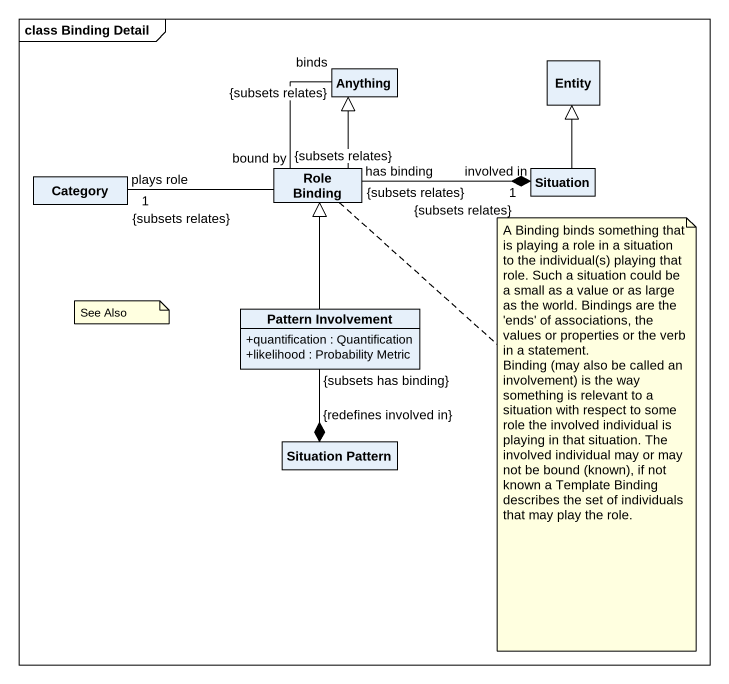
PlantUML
@startuml
mainframe class Binding Detail
hide circle
hide empty members
skinparam classAttributeIconSize 0
class Anything
class "Entity" as Entity_
class Category
class "Role Binding" as Role_Binding
class Situation
class "Pattern Involvement" as Pattern_Involvement {
  +quantification : Quantification
  +likelihood : Probability Metric
}
class "Situation Pattern" as Situation_Pattern
Role_Binding -up-|> Anything
Role_Binding "bound by\n{subsets relates}" -up- "binds\n{subsets relates}" Anything
Role_Binding -left- "plays role\n1\n{subsets relates}" Category
Role_Binding "has binding\n{subsets relates}" -right-* "involved in\n1\n{subsets relates}" Situation
Situation -up-|> Entity_
Pattern_Involvement -up-|> Role_Binding
Situation_Pattern "{redefines involved in}" *-up- "{subsets has binding}" Pattern_Involvement
note bottom of Role_Binding
  A Binding binds something that is playing a role in a situation to the individual(s) playing that role. Such a situation could be a small as a value or as large as the world. Bindings are the 'ends' of associations, the values or properties or the verb in a statement.
  Binding (may also be called an involvement) is the way something is relevant to a situation with respect to some role the involved individual is playing in that situation. The involved individual may or may not be bound (known), if not known a Template Binding describes the set of individuals that may play the role.
end note
note as N2
  See Also
end note
@enduml
